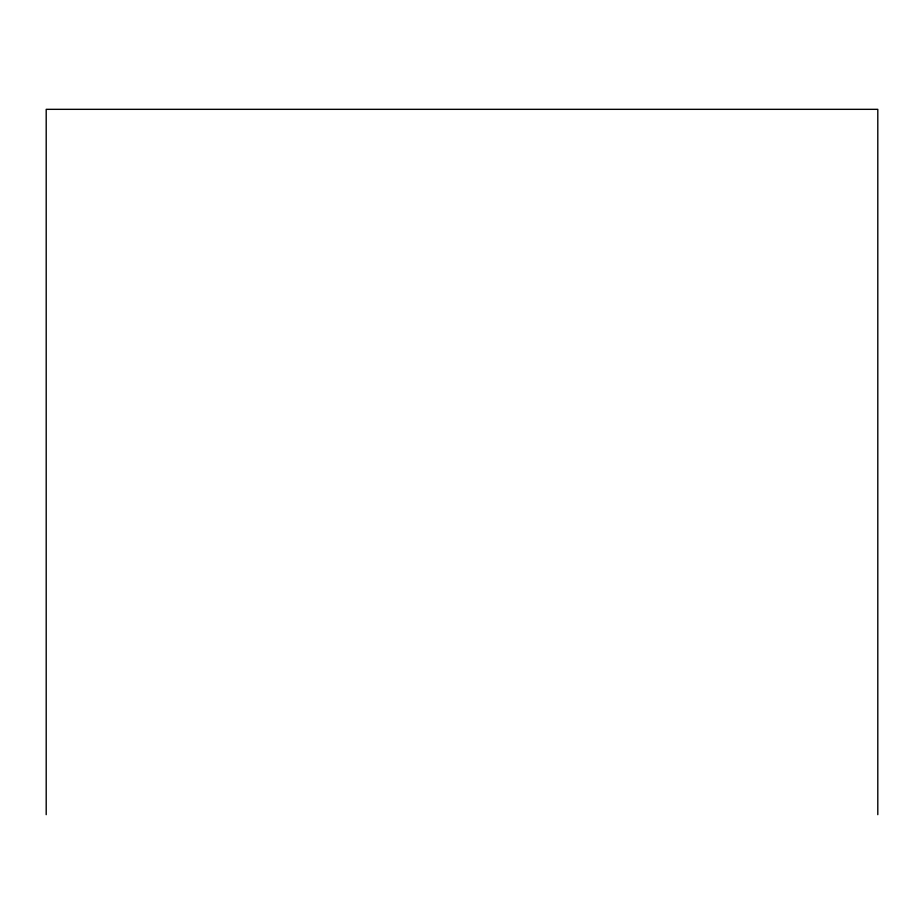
<?xml version="1.0" encoding="UTF-8"?>
<svg xmlns="http://www.w3.org/2000/svg" width="924" height="924" viewBox="0 0 924 924"><rect width="100%" height="100%" fill="white"/><g stroke="black" fill="none" stroke-linecap="round" stroke-linejoin="round"><path stroke-width="1.39" d="M877.8 814.668L877.8 109.332L46.2 109.332L46.2 814.668"/></g></svg>
